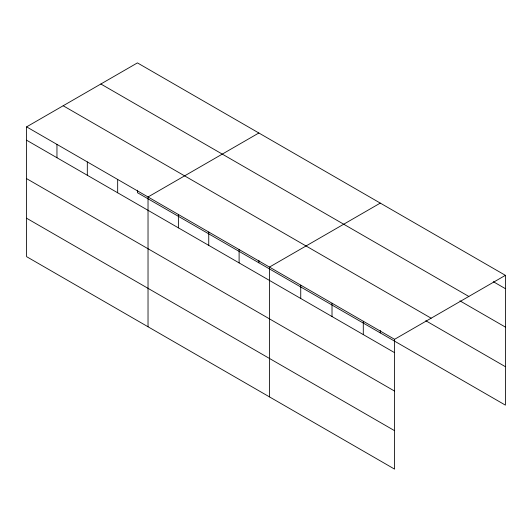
<?xml version="1.0" encoding="UTF-8"?>
<svg xmlns="http://www.w3.org/2000/svg" width="532" height="532" viewBox="0 0 532 532"><rect width="100%" height="100%" fill="white"/><g stroke="black" fill="none" stroke-linecap="round" stroke-linejoin="round"><path stroke-width="0.8" d="M26.6 126.869L394.571 339.316L394.571 469.111L26.6 256.663L26.6 126.869L137.429 62.889L505.4 275.337L505.4 405.131L137.429 192.684L137.429 190.23M258.858 132.993L148.029 196.98L148.029 326.774M380.287 203.104L269.465 267.084L269.465 396.879M394.571 339.316L505.4 275.337M493.317 281.694L505.4 288.67M100.854 84.003L468.825 296.45M459.907 300.839L505.4 327.1M63.175 105.755L431.146 318.203M425.786 320.73L505.4 366.701M26.6 140.209L394.571 352.656M26.6 178.639L394.571 391.087M26.6 218.233L394.571 430.681M380.287 330.445L380.287 332.899M363.296 321.262L363.296 334.601M332.015 303.2L332.015 316.54M300.74 285.145L300.74 298.485M258.858 260.334L258.858 262.788M239.107 249.561L239.107 262.901M208.743 232.032L208.743 245.372M178.386 214.509L178.386 227.849M117.672 179.45L117.672 192.79M87.315 161.928L87.315 175.267M56.957 144.398L56.957 157.738"/></g></svg>
